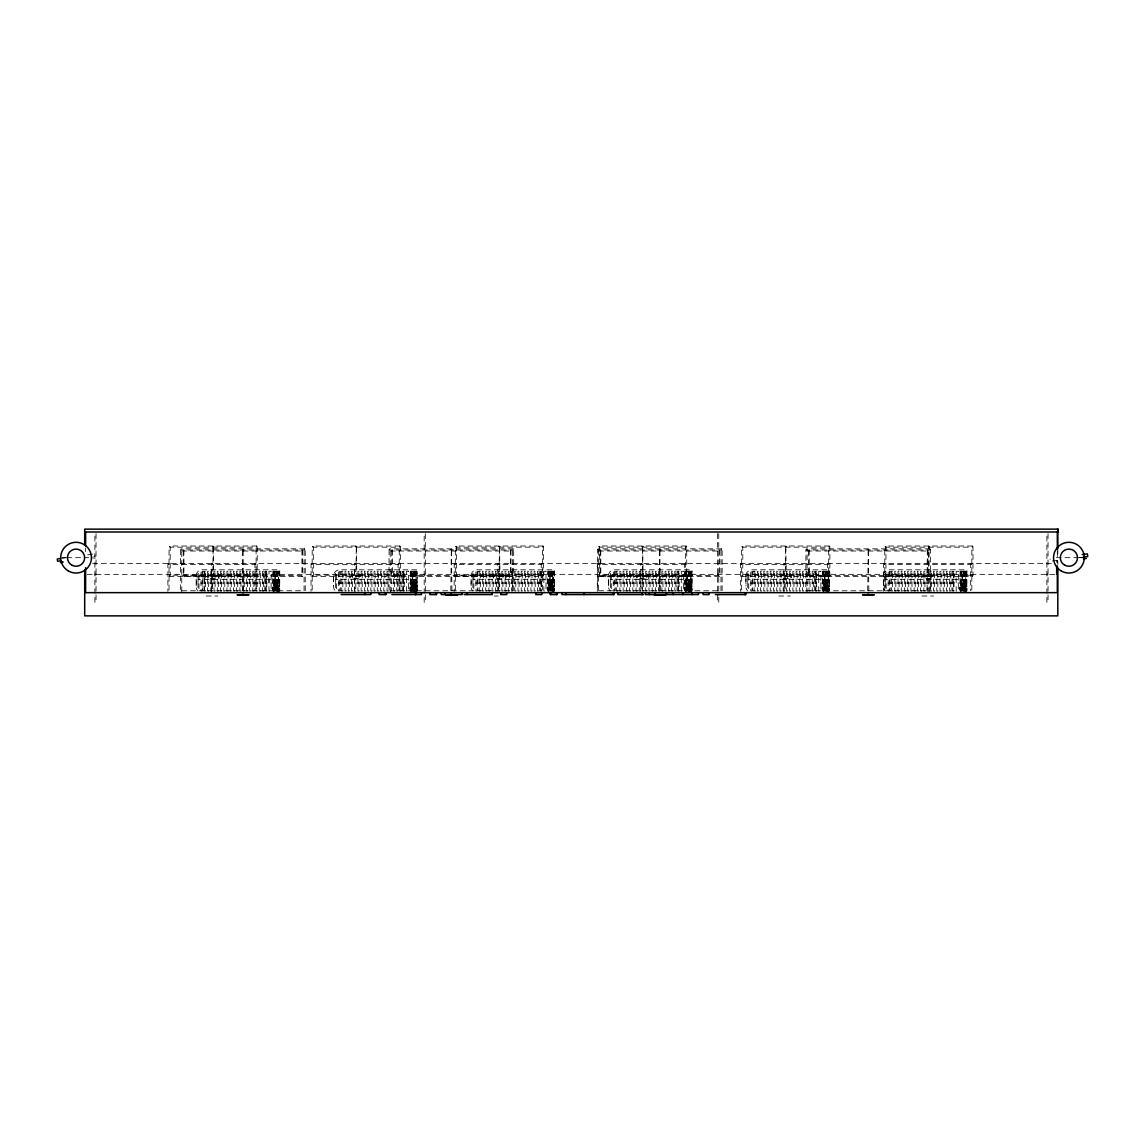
<?xml version="1.0" encoding="UTF-8"?>
<svg xmlns="http://www.w3.org/2000/svg" width="1145" height="1145" viewBox="0 0 1145 1145"><rect width="100%" height="100%" fill="white"/><g stroke="black" fill="none" stroke-linecap="round" stroke-linejoin="round"><path stroke-width="0.75" stroke-dasharray="5 3.75" d="M212.569 563.898L211.41 563.898L212.569 563.898L211.41 563.898L211.41 591.378M213.743 575.792L212.569 575.792L213.743 575.792L213.156 546.008L212.569 591.378M355.723 563.898L354.564 563.898L355.723 563.898L354.564 563.898L354.564 591.378M356.882 575.792L355.723 575.792L356.882 575.792L356.31 546.008L355.723 591.378M498.862 563.898L497.703 563.898L498.862 563.898L497.703 563.898L497.703 591.378M500.036 575.792L498.862 575.792L500.036 575.792L499.449 546.008L498.862 591.378M642.016 563.898L640.856 563.898L642.016 563.898L640.856 563.898L640.856 591.378M643.175 575.792L642.016 575.792L643.175 575.792L642.588 546.008L642.016 591.378M785.155 563.898L783.996 563.898L785.155 563.898L783.996 563.898L783.996 591.378M786.329 575.792L785.155 575.792L786.329 575.792L785.742 546.008L785.155 591.378M927.135 563.898L928.309 563.898M554.509 586.927L551.16 586.927M692.038 586.841L688.603 586.927M829.467 586.841L826.032 586.927M686.771 589.976L687.229 587.972M87.736 554.781L94.548 553.879L94.892 556.556M62.36 558.345L65.737 557.672M93.031 556.799L92.988 558.531M1057.207 560.349L1050.394 561.236L1050.108 559.018M1079.234 557.672L1082.64 557.229M1056.377 562.181L1056.391 560.449M415.936 591.063L416.007 571.255M417.152 591.063L417.152 571.255L412.801 571.255L412.801 591.063L417.152 591.063L417.152 569.809L339.607 569.809A5.983 5.983 0 0 0 333.624 575.477L333.624 586.827A5.725 5.725 0 0 0 335.399 590.934M553.45 591.063L553.45 571.255M965.693 591.063L965.765 571.255M277.204 581.202L279.194 581.188M414.647 581.202L416.623 581.188M552.076 581.202L554.065 581.188M689.519 581.202L691.508 581.188M826.948 581.202L828.937 581.188M964.391 581.202L966.38 581.188M598.649 549.428L597.49 549.428L597.49 590.663M929.411 549.428L930.584 549.428L930.584 590.663M181.754 551.017L304.069 551.017M390.202 551.017L512.516 551.017M598.649 551.017L720.964 551.017M807.096 551.017L929.411 551.017M61.744 557.672L66.038 557.672M66.796 557.672L88.695 557.672M1056.277 557.672L1078.175 557.672M1078.933 557.672L1083.227 557.672M92.616 563.469L1051.296 563.469M169.045 563.898L167.886 563.898L167.886 591.378M256.108 563.898L254.949 563.898L254.949 590.763M312.184 563.898L311.025 563.898L311.025 591.378M399.247 563.898L398.088 563.898L398.088 590.763M455.338 563.898L454.179 563.898L454.179 591.378M542.401 563.898L541.241 563.898L541.241 590.763M598.477 563.898L597.318 563.898L597.318 591.378M685.54 563.898L684.381 563.898L684.381 590.763M741.631 563.898L740.471 563.898L740.471 591.378M828.694 563.898L827.52 563.898L827.52 590.763M884.77 563.898L883.611 563.898L883.611 591.378M971.833 563.898L970.674 563.898L970.674 590.763M257.124 571.255L256.051 571.255L256.051 591.063L257.124 591.063L257.267 546.594L256.108 546.594L256.108 591.378M355.78 571.255L354.707 571.255L354.707 591.063L355.78 591.063M390.245 571.255L391.332 571.255L391.332 591.063L390.245 591.063M554.595 571.255L550.244 571.255L550.244 591.063L554.595 591.063L554.595 569.809L477.036 569.809A5.983 5.983 0 0 0 471.053 575.477L471.053 586.827A5.725 5.725 0 0 0 472.842 590.934M692.038 571.255L687.673 571.255L687.673 591.063L692.038 591.063L692.038 569.809L614.479 569.809A5.983 5.983 0 0 0 608.496 575.477L608.496 586.827A5.725 5.725 0 0 0 610.285 590.934M805.794 571.255L806.867 571.255L806.867 591.063L805.794 591.063L805.937 549.428L807.096 549.428L807.096 591.793M829.467 571.255L825.116 571.255L825.116 591.063L829.467 591.063L829.467 569.809L751.907 569.809A5.983 5.983 0 0 0 745.939 575.477L745.939 586.827A5.725 5.725 0 0 0 747.714 590.934M928.151 571.255L927.078 571.255L927.078 591.063L928.151 591.063M341.782 571.498L340.38 571.498L340.38 590.82L341.782 590.82M479.211 571.498L477.808 571.498L477.808 590.82M616.654 571.498L615.251 571.498L615.251 590.82M754.097 571.498L752.68 571.498L752.68 590.82L754.097 590.82M891.526 571.498L890.123 571.498L890.123 590.82M94.892 574.117L96.037 574.117M424.18 574.117L425.325 574.117M717.614 574.117L718.759 574.117M1046.888 574.117L1048.033 574.117M87.249 574.346L1054.874 574.346M94.892 574.89L96.037 574.89M424.18 574.89L425.325 574.89M717.614 574.89L718.759 574.89M1046.888 574.89L1048.033 574.89M399.834 575.205L312.771 575.205L312.771 576.379L399.834 576.379M686.127 575.205L599.064 575.205L599.064 576.379L686.127 576.379M183.286 575.506L302.552 575.506M391.733 575.506L510.999 575.506M600.18 575.506L719.446 575.506M808.628 575.506L927.894 575.506M169.045 575.792L170.204 575.792L170.204 546.594L169.045 546.594L169.045 590.763M256.108 575.792L257.267 575.792M312.184 575.792L313.358 575.792L313.358 546.594L312.184 546.594L312.184 590.763M362.121 575.792L350.484 575.792L350.484 578.697L362.121 578.697M399.247 575.792L400.421 575.792L400.421 546.594L399.247 546.594L399.247 591.378M455.338 575.792L456.497 575.792L456.497 546.594L455.338 546.594L455.338 590.763M542.401 575.792L543.56 575.792L543.56 546.594L542.401 546.594L542.401 591.378M598.477 575.792L599.651 575.792L599.651 546.594L598.477 546.594L598.649 591.793M685.54 575.792L686.714 575.792M741.631 575.792L742.79 575.792L742.79 546.594L741.631 546.594L741.631 590.763M779.917 575.792L791.553 575.792L791.553 578.697L779.917 578.697M828.694 575.792L829.853 575.792L829.853 546.594L828.694 546.594L828.694 591.378M884.77 575.792L885.944 575.792L885.944 546.594L884.77 546.594L884.77 590.763M934.706 575.792L923.07 575.792L923.07 578.697L934.706 578.697M971.833 575.792L972.992 575.792L972.992 546.594L971.833 546.594L971.833 591.378M333.624 576.493L333.624 585.825M745.939 576.493L745.939 585.825M692.038 578.182L691.48 591.278M279.194 579.399L198.028 579.399L198.028 583.048L279.194 583.048M416.623 579.399L335.456 579.399L335.456 583.048L416.623 583.048M691.508 579.399L610.328 579.399L610.328 583.048L691.508 583.048M828.937 579.399L747.771 579.399L747.771 583.048L828.937 583.048M966.38 579.399L885.214 579.399L885.214 583.048L966.38 583.048M273.769 585.438L279.724 585.381M411.198 585.438L417.152 585.381M548.641 585.438L554.595 585.381M686.084 585.438L692.038 585.381M823.513 585.438L829.467 585.381M960.956 585.438L966.91 585.381M276.174 585.582L279.724 585.625M413.603 585.582L417.152 585.625M551.046 585.582L554.595 585.625M688.488 585.582L692.038 585.625M825.917 585.582L829.467 585.625M966.91 585.625L963.36 585.582L963.36 589.99M196.181 585.825L196.682 576.493M273.769 585.839L279.724 585.811M411.198 585.839L417.152 585.811M471.053 585.825L471.554 576.493M548.641 585.839L554.595 585.811M608.496 585.825L608.997 576.493M686.084 585.839L692.038 585.811M823.513 585.839L829.467 585.811M883.368 585.825L883.868 576.493M960.956 585.839L966.91 585.811M279.724 586.068L272.453 586.068L272.453 589.747L279.724 589.632M417.152 586.068L409.896 586.068L409.896 589.747L417.152 589.632M554.595 586.068L547.324 586.068L547.324 589.747L554.595 589.632M692.038 586.068L684.767 586.068L684.767 589.747L692.038 589.632M829.467 586.068L822.196 586.068L822.196 589.747L829.467 589.632M966.91 586.068L959.639 586.068L959.639 589.747L966.91 589.632M273.426 586.197L279.724 586.197M410.855 586.197L417.152 586.197M548.298 586.197L554.595 586.197M685.74 586.197L692.038 586.197M823.169 586.197L829.467 586.197M960.612 586.197L966.91 586.197M276.288 586.555L279.724 586.555M413.717 586.555L417.152 586.555M551.16 586.555L554.595 586.555M688.603 586.555L692.038 586.555M826.032 586.555L829.467 586.555M963.475 586.555L966.91 586.555M279.638 586.841L276.288 586.927M417.066 586.841L413.717 586.927M966.824 586.841L963.475 586.927M273.426 587.342L279.151 587.342M410.855 587.342L416.58 587.342M548.298 587.342L554.023 587.342M685.74 587.342L691.466 587.342M823.169 587.342L828.894 587.342M960.612 587.342L966.337 587.342M272.281 587.915L279.724 587.972M409.71 587.915L417.152 587.972M547.153 587.915L554.595 587.972M684.595 587.915L692.038 588.043M822.024 587.915L829.467 588.043M959.467 587.915L966.91 587.972M274.914 588.201L275.058 591.135M275.373 588.201L279.724 588.201M412.343 588.201L412.486 591.135M412.801 588.201L417.152 588.201M550.244 588.201L554.595 588.201M687.229 588.201L687.372 591.135M687.687 588.201L692.038 588.201M824.658 588.201L824.801 591.135M825.116 588.201L829.467 588.201M962.101 588.201L962.244 591.135M962.559 588.201L966.91 588.201M273.426 588.487L279.638 588.473M410.855 588.487L417.066 588.473M548.298 588.487L554.595 588.043M685.74 588.487L691.952 588.473M823.169 588.487L829.381 588.473M960.612 588.487L966.824 588.473M275.373 588.702L279.122 588.702M412.801 588.702L416.551 588.702M550.244 588.702L553.994 588.702M687.687 588.702L691.437 588.702M825.116 588.702L828.865 588.702M962.559 588.702L966.308 588.702M274.456 588.988L279.724 588.959M411.885 588.988L417.152 588.959M549.328 588.988L554.595 588.959M686.771 588.988L692.038 588.959M824.2 588.988L829.467 588.959M961.643 588.988L966.91 588.959M274.456 589.217L279.724 589.203M411.885 589.06L417.152 589.203M549.328 589.246L554.595 589.203M686.771 589.06L692.038 589.203M824.2 589.06L829.467 589.203M961.643 589.246L966.91 589.203M275.373 589.332L279.122 589.332M412.801 589.332L416.551 589.332M550.244 589.332L553.994 589.332M687.687 589.332L691.437 589.332M825.116 589.332L828.865 589.332M962.559 589.332L966.308 589.332M275.373 589.976L279.724 589.976M412.801 589.976L417.152 589.976M550.244 589.976L554.595 589.976M687.687 589.976L692.038 589.976M825.116 589.976L829.467 589.976M962.559 589.976L966.91 589.976M273.769 590.133L279.724 590.205M411.198 590.133L417.152 590.205M548.641 590.133L554.595 590.205M686.084 590.133L692.038 590.205M823.513 590.133L829.467 590.205M960.956 590.133L966.91 590.205M181.754 590.777L304.069 590.777M390.202 590.777L512.516 590.777M598.649 590.777L720.964 590.777M807.096 590.777L929.411 590.777M206.172 596.001L217.808 596.001M494.168 596.001L498.29 596.001M778.757 596.001L790.394 596.001M921.911 596.001L933.547 596.001M966.838 571.255L962.544 571.255L962.544 591.063L966.91 591.063L966.91 569.809L889.35 569.809A5.983 5.983 0 0 0 883.368 575.477L883.368 586.827A5.725 5.725 0 0 0 885.157 590.934M279.652 571.255L275.358 571.255L275.358 591.063L279.724 591.063L279.724 569.809L202.164 569.809A5.983 5.983 0 0 0 196.181 575.477L196.181 586.827A5.725 5.725 0 0 0 197.97 590.934M1057.808 550.373L1057.808 553.908M1057.808 560.993L1057.808 564.528M1057.322 551.618L1057.322 562.324M1048.033 533.613L1048.033 602.427L1046.888 602.427L1046.888 533.613M971.261 563.311L971.261 564.485L884.198 564.485L884.198 563.311M966.251 571.255L966.351 591.278M966.237 579.327L966.165 583.048M966.037 588.959L966.037 590.205M965.836 571.255L965.836 591.063M965.292 579.327L965.292 582.977M965.135 571.255L965.135 591.063M964.992 579.399L964.992 583.048M964.634 571.255L964.634 591.063M964.391 571.255L964.391 591.063M964.19 579.327L964.19 582.977M963.904 571.255L963.904 591.063M963.789 571.255L963.789 591.063M963.389 571.255L963.389 591.063M963.117 571.255L963.102 591.135M961.743 571.255L961.743 591.063M961.6 571.255L961.6 591.063M961.313 579.399L961.313 583.048M961.113 571.255L961.113 591.063M960.755 571.255L960.755 591.063M960.54 571.255L960.54 591.063M929.411 591.793L928.881 546.008L928.309 591.378M927.894 550.029L927.894 576.493L808.628 576.493L808.628 550.029M927.278 550.029L927.135 591.378M868.84 590.663L868.253 548.841L867.681 590.663M828.865 571.255L828.908 591.278M828.107 563.311L828.107 564.485L741.044 564.485L741.044 563.311M828.093 579.399L828.093 583.048M827.692 571.255L827.692 591.063M827.191 571.255L827.191 591.063M826.948 571.255L826.948 591.063M826.762 579.327L826.762 582.977M826.361 571.255L826.461 591.063M826.103 571.255L826.103 591.063M825.96 571.255L825.96 591.063M825.674 571.255L825.659 591.135M825.502 579.399L825.502 583.048M824.414 579.327L824.414 582.977M824.171 571.255L824.171 591.063M823.87 579.399L823.87 583.048M823.67 571.255L823.67 591.063M823.57 571.255L823.57 591.063M823.327 571.255L823.327 591.063M823.098 571.255L823.098 591.063M822.826 579.399L822.826 583.048M815.927 590.82L815.927 571.498L814.51 571.498L814.51 590.82M809.243 550.029L809.243 576.479M722.137 590.663L722.137 549.428L720.964 549.428L720.964 591.793M719.446 550.029L719.446 576.493L600.18 576.493L600.18 550.029M718.759 533.613L718.759 595.443M718.759 597.189L718.759 602.427L717.614 602.427L717.614 593.697M717.614 533.613L717.614 591.951M691.38 571.255L691.38 591.063M690.664 579.399L690.664 583.048M690.263 571.255L690.263 591.063M690.106 579.399L690.106 583.048M689.862 571.255L689.862 591.063M689.762 571.255L689.762 591.063M689.519 571.255L689.519 591.063M688.918 571.255L689.018 591.063M688.675 571.255L688.675 591.063M688.517 571.255L688.517 591.063M688.245 571.255L688.231 591.135M688.073 579.399L688.073 583.048M686.728 591.063L686.714 546.594L685.54 546.594L685.54 591.378M686.442 579.399L686.442 583.048M686.241 571.255L686.241 591.063M686.127 571.255L686.127 591.063M685.884 571.255L685.884 591.063M685.383 579.399L685.383 583.048M684.968 563.311L684.968 564.485L597.905 564.485L597.905 563.311M684.767 587.199L684.767 588.616M678.484 590.82L678.484 571.498L677.081 571.498L677.081 590.82M660.393 590.663L659.806 548.841L659.234 590.663M600.796 550.029L600.796 576.479M553.937 571.255L554.037 591.278M553.722 588.959L553.722 590.205M553.221 579.399L553.221 583.048M552.434 571.255L552.434 591.063M552.319 571.255L552.319 591.063M552.076 571.255L552.076 591.063M551.876 579.327L551.876 582.977M551.589 571.255L551.589 591.063M551.232 571.255L551.232 591.063M551.088 571.255L551.088 591.063M550.802 571.255L550.788 591.135M550.63 579.399L550.63 583.048M549.786 587.972L549.929 591.135M549.285 571.255L549.285 591.063M548.798 571.255L548.798 591.063M548.698 571.255L548.698 591.063M548.441 571.255L548.441 591.063M548.226 571.255L548.226 591.063M547.94 579.399L547.94 583.048M541.814 563.311L541.814 564.485L454.751 564.485L454.751 563.311M513.69 590.663L513.69 549.428L512.516 549.428L512.516 591.793M510.999 550.029L510.999 576.493L391.733 576.493L391.733 550.029M510.384 550.029L510.384 576.479M451.946 590.663L451.359 548.841L450.786 590.663M425.325 533.613L425.325 602.427L424.18 602.427L424.18 533.613M416.508 571.255L416.608 591.278M416.279 588.959L416.279 590.205M415.778 579.399L415.778 583.048M415.549 579.327L415.549 582.977M415.377 571.255L415.377 591.063M414.991 571.255L414.991 591.063M414.891 571.255L414.891 591.063M414.647 571.255L414.647 591.063M414.447 579.327L414.447 582.977M414.046 571.255L414.147 591.063M413.803 571.255L413.803 591.063M413.646 571.255L413.646 591.063M413.359 571.255L413.345 591.135M413.188 579.399L413.188 583.048M412 571.255L412 591.063M411.856 571.255L411.856 591.063M411.556 579.399L411.556 583.048M411.356 571.255L411.356 591.063M411.012 571.255L411.012 591.063M410.783 571.255L410.783 591.063M410.511 579.399L410.511 583.048M403.612 590.82L403.612 571.498L402.196 571.498L402.196 590.82M398.675 563.311L398.675 564.485L311.612 564.485L311.612 563.311M392.349 550.029L392.349 576.479M390.202 591.793L390.202 549.428L389.042 549.428L389.042 590.663M305.243 590.663L305.243 549.428L304.069 549.428L304.069 591.793M302.552 550.029L302.552 576.493L183.286 576.493L183.286 550.029M301.936 550.029L301.936 576.479M279.065 571.255L279.165 591.278M278.979 579.399L278.979 583.048M278.85 588.959L278.85 590.205M278.106 579.327L278.106 582.977M277.949 571.255L277.949 591.063M277.806 579.399L277.806 583.048M277.448 571.255L277.448 591.063M277.204 571.255L277.204 591.063M277.004 579.327L277.004 582.977M276.704 571.255L276.704 591.063M276.603 571.255L276.603 591.063M276.203 571.255L276.203 591.063M275.931 571.255L275.916 591.135M275.759 579.399L275.759 583.048M274.557 571.255L274.557 591.063M274.414 571.255L274.414 591.063M274.127 579.399L274.127 583.048M273.927 571.255L273.927 591.063M273.569 571.255L273.569 591.063M273.354 571.255L273.354 591.063M273.068 579.399L273.068 583.048M269.003 579.327L269.003 582.977M266.17 590.82L266.17 571.498L264.767 571.498L264.767 590.82M255.521 563.311L255.521 564.485L168.458 564.485L168.458 563.311M243.499 590.663L242.912 548.841L242.339 590.663M204.34 590.82L204.34 571.498L202.937 571.498L202.937 590.82M183.901 550.029L183.901 576.479M181.754 591.793L181.754 549.428L180.595 549.428L180.595 590.663M96.037 533.613L96.037 602.427L94.892 602.427L94.892 533.613M85.617 548.054L85.617 551.618M202.207 571.255L202.178 591.063L200.962 590.963L201.033 571.398L202.207 571.255M339.65 571.255L339.621 591.063L338.405 590.963L338.462 571.398L339.65 571.255M477.079 571.255L477.05 591.063L475.833 590.963L475.905 571.398L477.079 571.255M614.521 571.255L614.493 591.063L613.276 590.963L613.334 571.398L614.521 571.255M751.964 571.255L751.936 591.063L750.705 590.963L750.776 571.398L751.964 571.255M889.393 571.255L889.364 591.063L888.148 590.963L888.219 571.398L889.393 571.255M198.042 573.888L197.985 588.487A4.279 4.279 0 0 0 198.958 589.89L199.044 572.5A4.537 4.537 0 0 0 198.042 573.888M335.485 573.888L335.428 588.487A4.279 4.279 0 0 0 336.401 589.89L336.473 572.5A4.537 4.537 0 0 0 335.485 573.888M472.914 573.888L472.856 588.487A4.279 4.279 0 0 0 473.844 589.89L473.915 572.5A4.537 4.537 0 0 0 472.914 573.888M610.357 573.888L610.299 588.487A4.279 4.279 0 0 0 611.273 589.89L611.344 572.5A4.537 4.537 0 0 0 610.357 573.888M747.785 573.888L747.728 588.487A4.279 4.279 0 0 0 748.715 589.89L748.787 572.5A4.537 4.537 0 0 0 747.785 573.888M885.228 573.888L885.171 588.487A4.279 4.279 0 0 0 886.144 589.89L886.23 572.5A4.537 4.537 0 0 0 885.228 573.888M213.743 546.594L212.569 546.594L213.743 546.594M243.499 549.428L242.339 549.428L243.499 549.428M356.882 546.594L355.723 546.594L356.882 546.594M451.946 549.428L450.786 549.428L451.946 549.428M500.036 546.594L498.862 546.594L500.036 546.594M643.175 546.594L642.016 546.594L643.175 546.594M660.393 549.428L659.234 549.428L660.393 549.428M786.329 546.594L785.155 546.594L786.329 546.594M868.84 549.428L867.681 549.428L868.84 549.428M929.468 546.594L928.309 546.594L929.468 546.594M928.38 575.506L929.396 576.078L928.38 575.506M278.578 591.063L278.507 571.255L278.564 591.063M690.893 591.063L690.821 571.255L691.007 591.063M828.322 591.063L828.25 571.255L828.393 591.063M256.695 546.008L169.632 546.008L169.632 547.167L256.695 547.167L256.695 546.008M399.834 546.008L312.771 546.008L312.771 547.167L399.834 547.167L399.834 546.008M542.988 546.008L455.925 546.008L455.925 547.167L542.988 547.167L542.988 546.008M686.127 546.008L599.064 546.008L599.064 547.167L686.127 547.167L686.127 546.008M829.266 546.008L742.203 546.008L742.203 547.167L829.266 547.167L829.266 546.008M972.42 546.008L885.357 546.008L885.357 547.167L972.42 547.167L972.42 546.008M304.656 548.841L181.168 548.841L181.168 550.015L304.656 550.015L304.656 548.841M513.103 548.841L389.615 548.841L389.615 550.015L513.103 550.015L513.103 548.841M721.55 548.841L598.062 548.841L598.062 550.015L721.55 550.015L721.55 548.841M929.998 548.841L806.509 548.841L806.509 550.015L929.998 550.015L929.998 548.841M205.442 571.255L204.354 571.255L204.354 591.063L205.442 591.063L205.442 571.255M208.662 571.255L207.588 571.255L207.588 591.063L208.662 591.063L208.662 571.255M211.882 571.255L210.809 571.255L210.809 591.063L211.882 591.063L211.882 571.255M215.117 571.255L214.043 571.255L214.043 591.063L215.117 591.063L215.117 571.255M218.337 571.255L217.264 571.255L217.264 591.063L218.337 591.063L218.337 571.255M221.572 571.255L220.498 571.255L220.498 591.063L221.572 591.063L221.572 571.255M224.806 571.255L223.719 571.255L223.719 591.063L224.806 591.063L224.806 571.255M228.041 571.255L226.953 571.255L226.953 591.063L228.041 591.063L228.041 571.255M231.261 571.255L230.188 571.255L230.188 591.063L231.261 591.063L231.261 571.255M234.496 571.255L233.423 571.255L233.423 591.063L234.496 591.063L234.496 571.255M237.731 571.255L236.657 571.255L236.657 591.063L237.731 591.063L237.731 571.255M240.965 571.255L239.892 571.255L239.892 591.063L240.965 591.063L240.965 571.255M244.2 571.255L243.112 571.255L243.112 591.063L244.2 591.063L244.2 571.255M247.42 571.255L246.347 571.255L246.347 591.063L247.42 591.063L247.42 571.255M250.655 571.255L249.581 571.255L249.581 591.063L250.655 591.063L250.655 571.255M253.889 571.255L252.816 571.255L252.816 591.063L253.889 591.063L253.889 571.255M260.359 571.255L259.271 571.255L259.271 591.063L260.359 591.063L260.359 571.255M263.579 571.255L262.506 571.255L262.506 591.063L263.579 591.063L263.579 571.255M266.814 571.255L265.74 571.255L265.74 591.063L266.814 591.063L266.814 571.255M271.122 571.255L268.975 571.255L268.975 591.063L271.122 591.063L271.122 571.255M274.8 571.255L272.853 571.255L272.853 591.063L274.8 591.063L274.8 571.255M342.87 571.255L341.797 571.255L341.797 591.063L342.87 591.063L342.87 571.255M346.105 571.255L345.017 571.255L345.017 591.063L346.105 591.063L346.105 571.255M349.325 571.255L348.252 571.255L348.252 591.063L349.325 591.063L349.325 571.255M352.545 571.255L351.472 571.255L351.472 591.063L352.545 591.063L352.545 571.255M359.015 571.255L357.927 571.255L357.927 591.063L359.015 591.063L359.015 571.255M362.235 571.255L361.162 571.255L361.162 591.063L362.235 591.063L362.235 571.255M365.47 571.255L364.396 571.255L364.396 591.063L365.47 591.063L365.47 571.255M368.704 571.255L367.631 571.255L367.631 591.063L368.704 591.063L368.704 571.255M371.939 571.255L370.865 571.255L370.865 591.063L371.939 591.063L371.939 571.255M375.174 571.255L374.086 571.255L374.086 591.063L375.174 591.063L375.174 571.255M378.394 571.255L377.32 571.255L377.32 591.063L378.394 591.063L378.394 571.255M381.628 571.255L380.555 571.255L380.555 591.063L381.628 591.063L381.628 571.255M384.863 571.255L383.79 571.255L383.79 591.063L384.863 591.063L384.863 571.255M388.098 571.255L387.024 571.255L387.024 591.063L388.098 591.063L388.098 571.255M394.553 571.255L393.479 571.255L393.479 591.063L394.553 591.063L394.553 571.255M397.787 571.255L396.714 571.255L396.714 591.063L397.787 591.063L397.787 571.255M401.022 571.255L399.948 571.255L399.948 591.063L401.022 591.063L401.022 571.255M404.257 571.255L403.183 571.255L403.183 591.063L404.257 591.063L404.257 571.255M408.565 571.255L406.403 571.255L406.403 591.063L408.565 591.063L408.565 571.255M412.243 571.255L410.296 571.255L410.296 591.063L412.243 591.063L412.243 571.255M480.313 571.255L479.24 571.255L479.24 591.063L480.313 591.063L480.313 571.255M483.533 571.255L482.46 571.255L482.46 591.063L483.533 591.063L483.533 571.255M486.768 571.255L485.695 571.255L485.695 591.063L486.768 591.063L486.768 571.255M489.988 571.255L488.915 571.255L488.915 591.063L489.988 591.063L489.988 571.255M493.209 571.255L492.135 571.255L492.135 591.063L493.209 591.063L493.209 571.255M496.443 571.255L495.37 571.255L495.37 591.063L496.443 591.063L496.443 571.255M499.678 571.255L498.605 571.255L498.605 591.063L499.678 591.063L499.678 571.255M502.913 571.255L501.839 571.255L501.839 591.063L502.913 591.063L502.913 571.255M506.147 571.255L505.059 571.255L505.059 591.063L506.147 591.063L506.147 571.255M509.368 571.255L508.294 571.255L508.294 591.063L509.368 591.063L509.368 571.255M512.602 571.255L511.529 571.255L511.529 591.063L512.602 591.063L512.602 571.255M515.837 571.255L514.763 571.255L514.763 591.063L515.837 591.063L515.837 571.255M519.071 571.255L517.998 571.255L517.998 591.063L519.071 591.063L519.071 571.255M522.306 571.255L521.218 571.255L521.218 591.063L522.306 591.063L522.306 571.255M525.526 571.255L524.453 571.255L524.453 591.063L525.526 591.063L525.526 571.255M528.761 571.255L527.688 571.255L527.688 591.063L528.761 591.063L528.761 571.255M531.996 571.255L530.922 571.255L530.922 591.063L531.996 591.063L531.996 571.255M535.23 571.255L534.157 571.255L534.157 591.063L535.23 591.063L535.23 571.255M538.465 571.255L537.377 571.255L537.377 591.063L538.465 591.063L538.465 571.255M541.685 571.255L540.612 571.255L540.612 591.063L541.685 591.063L541.685 571.255M546.008 571.255L543.846 571.255L543.846 591.063L546.008 591.063L546.008 571.255M549.686 571.255L547.739 571.255L547.739 591.063L549.686 591.063L549.686 571.255M617.742 571.255L616.668 571.255L616.668 591.063L617.742 591.063L617.742 571.255M620.976 571.255L619.903 571.255L619.903 591.063L620.976 591.063L620.976 571.255M624.197 571.255L623.123 571.255L623.123 591.063L624.197 591.063L624.197 571.255M627.431 571.255L626.358 571.255L626.358 591.063L627.431 591.063L627.431 571.255M630.652 571.255L629.578 571.255L629.578 591.063L630.652 591.063L630.652 571.255M633.886 571.255L632.813 571.255L632.813 591.063L633.886 591.063L633.886 571.255M637.121 571.255L636.033 571.255L636.033 591.063L637.121 591.063L637.121 571.255M640.341 571.255L639.268 571.255L639.268 591.063L640.341 591.063L640.341 571.255M643.576 571.255L642.502 571.255L642.502 591.063L643.576 591.063L643.576 571.255M646.81 571.255L645.737 571.255L645.737 591.063L646.81 591.063L646.81 571.255M650.045 571.255L648.972 571.255L648.972 591.063L650.045 591.063L650.045 571.255M653.28 571.255L652.192 571.255L652.192 591.063L653.28 591.063L653.28 571.255M656.5 571.255L655.427 571.255L655.427 591.063L656.5 591.063L656.5 571.255M659.735 571.255L658.661 571.255L658.661 591.063L659.735 591.063L659.735 571.255M662.969 571.255L661.896 571.255L661.896 591.063L662.969 591.063L662.969 571.255M666.204 571.255L665.13 571.255L665.13 591.063L666.204 591.063L666.204 571.255M669.439 571.255L668.351 571.255L668.351 591.063L669.439 591.063L669.439 571.255M672.659 571.255L671.585 571.255L671.585 591.063L672.659 591.063L672.659 571.255M675.894 571.255L674.82 571.255L674.82 591.063L675.894 591.063L675.894 571.255M679.128 571.255L678.055 571.255L678.055 591.063L679.128 591.063L679.128 571.255M683.436 571.255L681.289 571.255L681.289 591.063L683.436 591.063L683.436 571.255M687.114 571.255L685.168 571.255L685.168 591.063L687.114 591.063L687.114 571.255M755.185 571.255L754.111 571.255L754.111 591.063L755.185 591.063L755.185 571.255M758.405 571.255L757.332 571.255L757.332 591.063L758.405 591.063L758.405 571.255M761.64 571.255L760.566 571.255L760.566 591.063L761.64 591.063L761.64 571.255M764.86 571.255L763.787 571.255L763.787 591.063L764.86 591.063L764.86 571.255M768.095 571.255L767.021 571.255L767.021 591.063L768.095 591.063L768.095 571.255M771.315 571.255L770.241 571.255L770.241 591.063L771.315 591.063L771.315 571.255M774.55 571.255L773.476 571.255L773.476 591.063L774.55 591.063L774.55 571.255M777.784 571.255L776.711 571.255L776.711 591.063L777.784 591.063L777.784 571.255M781.019 571.255L779.945 571.255L779.945 591.063L781.019 591.063L781.019 571.255M784.253 571.255L783.166 571.255L783.166 591.063L784.253 591.063L784.253 571.255M787.474 571.255L786.4 571.255L786.4 591.063L787.474 591.063L787.474 571.255M790.708 571.255L789.635 571.255L789.635 591.063L790.708 591.063L790.708 571.255M793.943 571.255L792.87 571.255L792.87 591.063L793.943 591.063L793.943 571.255M797.178 571.255L796.104 571.255L796.104 591.063L797.178 591.063L797.178 571.255M800.412 571.255L799.324 571.255L799.324 591.063L800.412 591.063L800.412 571.255M803.633 571.255L802.559 571.255L802.559 591.063L803.633 591.063L803.633 571.255M810.102 571.255L809.028 571.255L809.028 591.063L810.102 591.063L810.102 571.255M813.336 571.255L812.263 571.255L812.263 591.063L813.336 591.063L813.336 571.255M816.571 571.255L815.483 571.255L815.483 591.063L816.571 591.063L816.571 571.255M820.879 571.255L818.718 571.255L818.718 591.063L820.879 591.063L820.879 571.255M824.557 571.255L822.611 571.255L822.611 591.063L824.557 591.063L824.557 571.255M892.628 571.255L891.554 571.255L891.554 591.063L892.628 591.063L892.628 571.255M895.848 571.255L894.775 571.255L894.775 591.063L895.848 591.063L895.848 571.255M899.083 571.255L897.995 571.255L897.995 591.063L899.083 591.063L899.083 571.255M902.303 571.255L901.229 571.255L901.229 591.063L902.303 591.063L902.303 571.255M905.523 571.255L904.45 571.255L904.45 591.063L905.523 591.063L905.523 571.255M908.758 571.255L907.684 571.255L907.684 591.063L908.758 591.063L908.758 571.255M911.993 571.255L910.919 571.255L910.919 591.063L911.993 591.063L911.993 571.255M915.227 571.255L914.139 571.255L914.139 591.063L915.227 591.063L915.227 571.255M918.447 571.255L917.374 571.255L917.374 591.063L918.447 591.063L918.447 571.255M921.682 571.255L920.609 571.255L920.609 591.063L921.682 591.063L921.682 571.255M924.917 571.255L923.843 571.255L923.843 591.063L924.917 591.063L924.917 571.255M931.386 571.255L930.298 571.255L930.298 591.063L931.386 591.063L931.386 571.255M934.606 571.255L933.533 571.255L933.533 591.063L934.606 591.063L934.606 571.255M937.841 571.255L936.767 571.255L936.767 591.063L937.841 591.063L937.841 571.255M941.075 571.255L940.002 571.255L940.002 591.063L941.075 591.063L941.075 571.255M944.31 571.255L943.237 571.255L943.237 591.063L944.31 591.063L944.31 571.255M947.545 571.255L946.457 571.255L946.457 591.063L947.545 591.063L947.545 571.255M950.779 571.255L949.692 571.255L949.692 591.063L950.779 591.063L950.779 571.255M954 571.255L952.926 571.255L952.926 591.063L954 591.063L954 571.255M958.308 571.255L956.161 571.255L956.161 591.063L958.308 591.063L958.308 571.255M961.986 571.255L960.054 571.255L960.054 591.063L961.986 591.063L961.986 571.255M541.041 571.498L539.639 571.498L539.639 590.82L541.041 590.82L541.041 571.498M953.356 571.498L951.953 571.498L951.953 590.82L953.356 590.82L953.356 571.498M256.695 575.205L169.632 575.205L169.632 576.379L256.695 576.379L256.695 575.205M542.988 575.205L455.925 575.205L455.925 576.379L542.988 576.379L542.988 575.205M829.266 575.205L742.203 575.205L742.203 576.379L829.266 576.379L829.266 575.205M972.42 575.205L885.357 575.205L885.357 576.379L972.42 576.379L972.42 575.205M218.981 575.792L207.345 575.792L207.345 578.697L218.981 578.697L218.981 575.792M505.274 575.792L493.638 575.792L493.638 578.697L505.274 578.697L505.274 575.792M648.413 575.792L636.777 575.792L636.777 578.697L648.413 578.697L648.413 575.792M554.065 579.399L472.899 579.399L472.899 583.048L554.065 583.048L554.065 579.399M552.892 591.063L552.892 571.255L552.82 591.063"/><path stroke-width="1.5" d="M243.413 592.666L242.411 592.666M868.754 592.666L867.753 592.666M60.656 558.574L57.25 559.018L57.536 561.236L61.386 560.735M62.775 561.708L60.928 562.524M60.356 562.61L62.846 562.281M1082.283 554.552L1087.392 553.879L1087.75 556.556L1083.556 557.1M1083.428 558.273L1084.344 558.731M1083.499 558.846L1086.333 558.474M84.701 531.996L1058.223 531.996L1058.223 529.133L84.701 529.133L84.701 545.063M341.181 594.598L370.837 594.598L370.837 592.652M391.833 594.598L421.489 594.598L421.489 592.652M464.126 594.598L492.264 594.598L492.264 592.652M643.476 594.598L617.899 594.598L617.899 592.652M715.367 594.598L745.91 594.598L745.91 592.652M1057.808 529.133L1057.808 548.598M1057.808 568.077L1057.808 615.867L84.701 615.867L84.701 569.838M1057.322 531.996L1057.322 549.829M1057.322 565.888L1057.322 592.652L85.617 592.652L85.617 567.677M1056.663 566.575L1056.663 574.346M745.252 592.652L745.252 594.598M744.894 592.652L744.894 594.598M709.07 592.652L709.07 594.598L703.116 594.598L703.116 592.652M698.493 592.652L698.493 594.598L666.59 594.598L666.59 592.652M692.296 592.652L692.296 594.598M682.663 592.652L682.663 594.598M673.017 592.652L673.017 594.598M666.304 592.652L666.304 594.598L645.379 594.598L645.379 592.652M655.355 592.652L655.355 594.598M649.401 592.652L649.401 594.598M642.188 592.652L642.188 594.598M641.873 592.652L641.873 594.598M618.214 592.652L618.214 594.598M614.078 592.652L614.078 594.598L561.937 594.598L561.937 592.652M613.405 592.652L613.405 594.598M583.936 592.652L583.936 594.598M565.959 592.652L565.959 594.598M557 592.652L557 594.598L550.23 594.598L550.23 592.652M556.584 592.652L556.584 594.598M550.63 592.652L550.63 594.598M541.771 592.652L541.771 594.598L535.817 594.598L535.817 592.652M506.705 592.652L506.705 594.598L500.751 594.598L500.751 592.652M467.003 592.652L467.003 594.598M462.194 592.652L462.194 594.598L441.269 594.598L441.269 592.652M451.244 592.652L451.244 594.598M445.29 592.652L445.29 594.598M436.589 592.652L436.589 594.598L429.819 594.598L429.819 592.652M436.173 592.652L436.173 594.598M415.878 592.652L415.878 594.598M415.535 592.652L415.535 594.598M385.937 592.652L385.937 594.598L379.167 594.598L379.167 592.652M385.522 592.652L385.522 594.598M364.883 592.652L364.883 594.598M85.617 531.996L85.617 546.265M237.301 594.77L248.737 594.785L237.301 594.77M445.748 594.77L457.184 594.785L445.748 594.77M654.196 594.77L665.631 594.785L654.196 594.77M862.643 594.77L874.079 594.785L862.643 594.77M68.371 570.983A15.372 15.372 0 0 0 91.428 557.672A15.372 15.372 0 0 0 68.371 544.362A15.372 15.372 0 0 0 68.371 570.983M71.763 565.115A8.587 8.587 0 0 0 84.644 557.672A8.587 8.587 0 0 0 71.763 550.23A8.587 8.587 0 0 0 71.763 565.115M1061.229 570.983A15.372 15.372 0 0 0 1084.272 557.672A15.372 15.372 0 0 0 1061.229 544.362A15.372 15.372 0 0 0 1061.229 570.983M1064.621 565.115A8.587 8.587 0 0 0 1077.502 557.672A8.587 8.587 0 0 0 1064.621 550.23A8.587 8.587 0 0 0 1064.621 565.115"/></g></svg>
